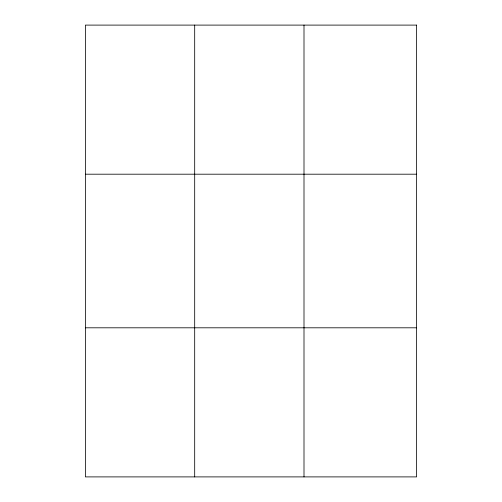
<?xml version="1.0" encoding="UTF-8"?>
<svg xmlns="http://www.w3.org/2000/svg" width="502" height="502" viewBox="0 0 502 502"><rect width="100%" height="100%" fill="white"/><g stroke="black" fill="none" stroke-linecap="round" stroke-linejoin="round"><path stroke-width="0.75" d="M194.688 25.1L194.688 476.9M303.999 25.1L303.999 476.9M85.378 174.194L416.622 174.194M85.378 327.806L416.622 327.806M416.622 25.1L416.622 476.9L85.378 476.9L85.378 25.1L416.622 25.1"/></g></svg>
